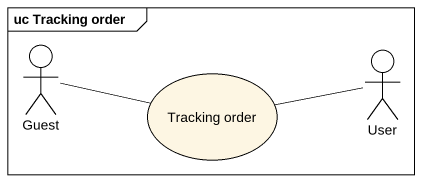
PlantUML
@startuml
mainframe uc Tracking order
actor Guest
actor User
usecase "Tracking order" as Tracking_order
Guest -right- Tracking_order
User -left- Tracking_order
@enduml
